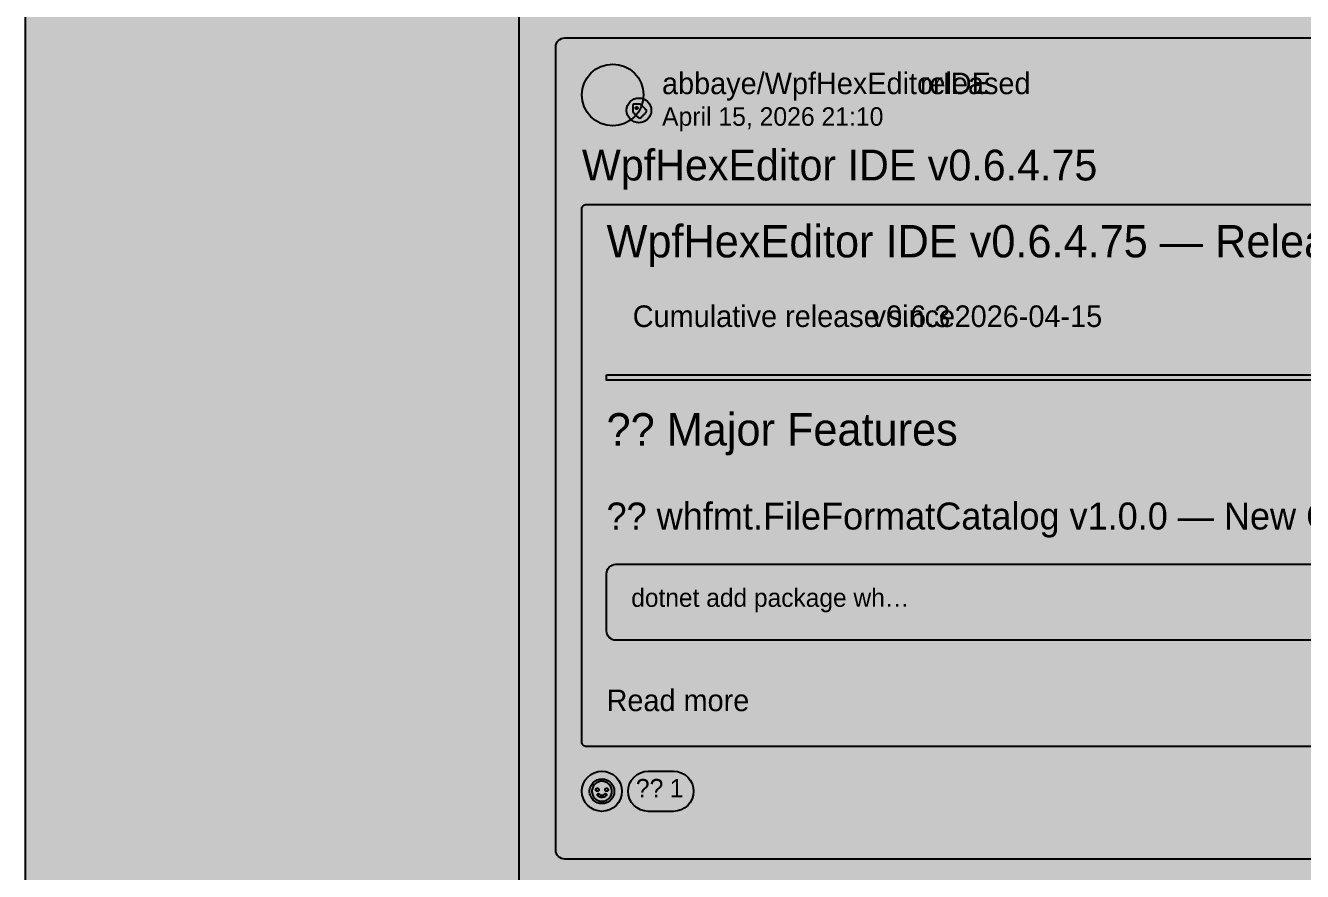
# Model space of a CAD drawing. Extents: x 0 to 2255, y 1 to 8699.
# Drawn here: x 0 to 829, y 2359 to 2908 of the extents above; entities that cross this region are included whole.
import ezdxf

# ---------------------------------------------------------------- set-up
doc = ezdxf.new("R2010")
doc.units = 0

msp = doc.modelspace()

# ---------------------------------------------------------------- hatches: boundary and pattern name
at = {"true_color": 0x0d1117}
for points in [[(0, 8699), (1280, 8699), (1280, 0.77), (0, 0.77)], [(0, 8635), (1280, 8635), (1280, 0.77), (0, 0.77)], [(0, 8635), (320, 8635), (320, 0.77), (0, 0.77)], [(350, 2900.08), (998.03, 2900.08), (998.03, 2900.08), (999.2, 2899.97), (1000.33, 2899.63), (1001.37, 2899.07), (1002.28, 2898.33), (1003.02, 2897.42), (1003.58, 2896.38), (1003.92, 2895.25), (1004.03, 2894.08), (1004.03, 2373.35), (1004.03, 2373.35), (1003.92, 2372.18), (1003.58, 2371.05), (1003.02, 2370.02), (1002.28, 2369.11), (1001.37, 2368.36), (1000.33, 2367.81), (999.2, 2367.47), (998.03, 2367.35), (350, 2367.35), (350, 2367.35), (348.83, 2367.47), (347.7, 2367.81), (346.67, 2368.36), (345.76, 2369.11), (345.01, 2370.02), (344.46, 2371.05), (344.12, 2372.18), (344, 2373.35), (344, 2894.08), (344, 2894.08), (344.12, 2895.25), (344.46, 2896.38), (345.01, 2897.42), (345.76, 2898.33), (346.67, 2899.07), (347.7, 2899.63), (348.83, 2899.97), (350, 2900.08)], [(398, 2861.08), (398, 2861.08), (398, 2861.08), (399.56, 2860.93), (401.06, 2860.47), (402.44, 2859.74), (403.66, 2858.74), (404.65, 2857.53), (405.39, 2856.14), (405.85, 2854.64), (406, 2853.08), (406, 2853.08), (406, 2853.08), (405.85, 2851.52), (405.39, 2850.02), (404.65, 2848.64), (403.66, 2847.43), (402.44, 2846.43), (401.06, 2845.69), (399.56, 2845.24), (398, 2845.08), (398, 2845.08), (398, 2845.08), (396.44, 2845.24), (394.94, 2845.69), (393.56, 2846.43), (392.34, 2847.43), (391.35, 2848.64), (390.61, 2850.02), (390.15, 2851.52), (390, 2853.08), (390, 2853.08), (390, 2853.08), (390.15, 2854.64), (390.61, 2856.14), (391.35, 2857.53), (392.34, 2858.74), (393.56, 2859.74), (394.94, 2860.47), (396.44, 2860.93), (398, 2861.08)]]:
    msp.add_hatch(color=256, dxfattribs=at).paths.add_polyline_path(points, flags=0)
at = {"true_color": 0x010409}
msp.add_hatch(color=256, dxfattribs=at).paths.add_polyline_path([(0, 8635), (1280, 8635), (1280, 0.77), (0, 0.77)], flags=0)
at = {"true_color": 0xffffff}
msp.add_hatch(color=256, dxfattribs=at).paths.add_polyline_path([(381, 2883.08), (381, 2883.08), (381, 2883.08), (384.9, 2882.7), (388.65, 2881.56), (392.11, 2879.71), (395.14, 2877.23), (397.63, 2874.19), (399.48, 2870.74), (400.62, 2866.99), (401, 2863.08), (401, 2863.08), (401, 2863.08), (400.62, 2859.18), (399.48, 2855.43), (397.63, 2851.97), (395.14, 2848.94), (392.11, 2846.45), (388.65, 2844.61), (384.9, 2843.47), (381, 2843.08), (381, 2843.08), (381, 2843.08), (377.1, 2843.47), (373.35, 2844.61), (369.89, 2846.45), (366.86, 2848.94), (364.37, 2851.97), (362.52, 2855.43), (361.38, 2859.18), (361, 2863.08), (361, 2863.08), (361, 2863.08), (361.38, 2866.99), (362.52, 2870.74), (364.37, 2874.19), (366.86, 2877.23), (369.89, 2879.71), (373.35, 2881.56), (377.1, 2882.7), (381, 2883.08)], flags=0)
at = {"true_color": 0x3fb950}
h = msp.add_hatch(color=256, dxfattribs=at)
h.paths.add_polyline_path([(398, 2845.08), (397.22, 2845.12), (396.44, 2845.24), (395.68, 2845.43), (394.94, 2845.69), (394.23, 2846.03), (393.56, 2846.43), (392.92, 2846.9), (392.34, 2847.43), (391.82, 2848.01), (391.35, 2848.64), (390.94, 2849.31), (390.61, 2850.02), (390.34, 2850.76), (390.15, 2851.52), (390.04, 2852.3), (390, 2853.08), (390.04, 2853.87), (390.15, 2854.64), (390.34, 2855.41), (390.61, 2856.15), (390.94, 2856.86), (391.35, 2857.53), (391.82, 2858.16), (392.34, 2858.74), (392.92, 2859.27), (393.56, 2859.74), (394.23, 2860.14), (394.94, 2860.48), (395.68, 2860.74), (396.44, 2860.93), (397.22, 2861.05), (398, 2861.08), (398.78, 2861.05), (399.56, 2860.93), (400.32, 2860.74), (401.06, 2860.48), (401.77, 2860.14), (402.44, 2859.74), (403.08, 2859.27), (403.66, 2858.74), (404.18, 2858.16), (404.65, 2857.53), (405.06, 2856.86), (405.39, 2856.15), (405.66, 2855.41), (405.85, 2854.64), (405.96, 2853.87), (406, 2853.08), (405.96, 2852.3), (405.85, 2851.52), (405.66, 2850.76), (405.39, 2850.02), (405.06, 2849.31), (404.65, 2848.64), (404.18, 2848.01), (403.66, 2847.43), (403.08, 2846.9), (402.44, 2846.43), (401.77, 2846.03), (401.06, 2845.69), (400.32, 2845.43), (399.56, 2845.24), (398.78, 2845.12), (398, 2845.08)], flags=0)
h.paths.add_polyline_path([(394, 2856.08), (394, 2855.64), (394, 2855.2), (394, 2854.76), (394, 2854.32), (394, 2853.88), (394, 2853.44), (394, 2853), (394.01, 2852.56), (394.11, 2852.13), (394.34, 2851.75), (394.65, 2851.44), (394.96, 2851.13), (395.27, 2850.81), (395.58, 2850.5), (395.89, 2850.19), (396.2, 2849.88), (396.52, 2849.57), (396.83, 2849.26), (397.14, 2848.94), (397.45, 2848.63), (397.77, 2848.33), (398.16, 2848.13), (398.6, 2848.08), (399.02, 2848.2), (399.37, 2848.46), (399.69, 2848.77), (400, 2849.08), (400.31, 2849.39), (400.62, 2849.7), (400.93, 2850.02), (401.24, 2850.33), (401.56, 2850.64), (401.87, 2850.95), (402.18, 2851.26), (402.49, 2851.57), (402.79, 2851.9), (402.97, 2852.3), (402.99, 2852.74), (402.86, 2853.15), (402.59, 2853.5), (402.28, 2853.81), (401.96, 2854.12), (401.65, 2854.43), (401.34, 2854.74), (401.03, 2855.05), (400.72, 2855.37), (400.41, 2855.68), (400.09, 2855.99), (399.78, 2856.3), (399.47, 2856.61), (399.12, 2856.88), (398.72, 2857.04), (398.28, 2857.08), (397.84, 2857.08), (397.4, 2857.08), (396.96, 2857.08), (396.51, 2857.08), (396.07, 2857.08), (395.63, 2857.08), (395.19, 2857.08), (394.75, 2857.05), (394.36, 2856.86), (394.1, 2856.51), (394, 2856.08)], flags=0)
msp.add_hatch(color=256, dxfattribs=at).paths.add_polyline_path([(397.22, 2854.58), (397.22, 2854.51), (397.21, 2854.44), (397.19, 2854.37), (397.17, 2854.31), (397.14, 2854.24), (397.1, 2854.18), (397.06, 2854.13), (397.01, 2854.07), (396.96, 2854.03), (396.9, 2853.98), (396.84, 2853.95), (396.78, 2853.92), (396.71, 2853.89), (396.64, 2853.88), (396.57, 2853.87), (396.5, 2853.86), (396.43, 2853.87), (396.36, 2853.88), (396.29, 2853.89), (396.22, 2853.92), (396.16, 2853.95), (396.1, 2853.98), (396.04, 2854.03), (395.99, 2854.07), (395.94, 2854.13), (395.9, 2854.18), (395.86, 2854.24), (395.83, 2854.31), (395.81, 2854.37), (395.79, 2854.44), (395.78, 2854.51), (395.78, 2854.58), (395.78, 2854.65), (395.79, 2854.72), (395.81, 2854.79), (395.83, 2854.86), (395.86, 2854.92), (395.9, 2854.98), (395.94, 2855.04), (395.99, 2855.09), (396.04, 2855.14), (396.1, 2855.18), (396.16, 2855.22), (396.22, 2855.25), (396.29, 2855.27), (396.36, 2855.29), (396.43, 2855.3), (396.5, 2855.3), (396.57, 2855.3), (396.64, 2855.29), (396.71, 2855.27), (396.78, 2855.25), (396.84, 2855.22), (396.9, 2855.18), (396.96, 2855.14), (397.01, 2855.09), (397.06, 2855.04), (397.1, 2854.98), (397.14, 2854.92), (397.17, 2854.86), (397.19, 2854.79), (397.21, 2854.72), (397.22, 2854.65), (397.22, 2854.58)], flags=0)
at = {"true_color": 0x151b23}
for points in [[(364, 2792.08), (984.03, 2792.08), (984.03, 2792.08), (984.62, 2792.03), (985.18, 2791.86), (985.7, 2791.58), (986.15, 2791.2), (986.53, 2790.75), (986.8, 2790.23), (986.98, 2789.67), (987.03, 2789.08), (987.03, 2443.35), (987.03, 2443.35), (986.98, 2442.76), (986.8, 2442.2), (986.53, 2441.68), (986.15, 2441.23), (985.7, 2440.86), (985.18, 2440.58), (984.62, 2440.41), (984.03, 2440.35), (364, 2440.35), (364, 2440.35), (363.41, 2440.41), (362.85, 2440.58), (362.33, 2440.86), (361.88, 2441.23), (361.51, 2441.68), (361.23, 2442.2), (361.06, 2442.76), (361, 2443.35), (361, 2789.08), (361, 2789.08), (361.06, 2789.67), (361.23, 2790.23), (361.51, 2790.75), (361.88, 2791.2), (362.33, 2791.58), (362.85, 2791.86), (363.41, 2792.03), (364, 2792.08)], [(383, 2558.6), (965.03, 2558.6), (965.03, 2558.6), (966.2, 2558.48), (967.33, 2558.14), (968.37, 2557.59), (969.28, 2556.84), (970.02, 2555.93), (970.58, 2554.9), (970.92, 2553.77), (971.03, 2552.6), (971.03, 2515.35), (971.03, 2515.35), (970.92, 2514.18), (970.58, 2513.05), (970.02, 2512.02), (969.28, 2511.11), (968.37, 2510.36), (967.33, 2509.81), (966.2, 2509.47), (965.03, 2509.35), (383, 2509.35), (383, 2509.35), (381.83, 2509.47), (380.7, 2509.81), (379.67, 2510.36), (378.76, 2511.11), (378.01, 2512.02), (377.46, 2513.05), (377.12, 2514.18), (377, 2515.35), (377, 2552.6), (377, 2552.6), (377.12, 2553.77), (377.46, 2554.9), (378.01, 2555.93), (378.76, 2556.84), (379.67, 2557.59), (380.7, 2558.14), (381.83, 2558.48), (383, 2558.6)], [(374, 2424.35), (374, 2424.35), (374, 2424.35), (376.54, 2424.1), (378.97, 2423.36), (381.22, 2422.16), (383.19, 2420.54), (384.81, 2418.57), (386.01, 2416.32), (386.75, 2413.89), (387, 2411.35), (387, 2411.35), (387, 2411.35), (386.75, 2408.81), (386.01, 2406.38), (384.81, 2404.13), (383.19, 2402.16), (381.22, 2400.54), (378.97, 2399.34), (376.54, 2398.6), (374, 2398.35), (374, 2398.35), (374, 2398.35), (371.46, 2398.6), (369.03, 2399.34), (366.78, 2400.54), (364.81, 2402.16), (363.19, 2404.13), (361.99, 2406.38), (361.25, 2408.81), (361, 2411.35), (361, 2411.35), (361, 2411.35), (361.25, 2413.89), (361.99, 2416.32), (363.19, 2418.57), (364.81, 2420.54), (366.78, 2422.16), (369.03, 2423.36), (371.46, 2424.1), (374, 2424.35)]]:
    msp.add_hatch(color=256, dxfattribs=at).paths.add_polyline_path(points, flags=0)
at = {"true_color": 0x3d444d}
msp.add_hatch(color=256, dxfattribs=at).paths.add_polyline_path([(377, 2681.53), (971.03, 2681.53), (971.03, 2678.03), (377, 2678.03)], flags=0)
at = {"true_color": 0x9198a1}
h = msp.add_hatch(color=256, dxfattribs=at)
h.paths.add_polyline_path([(374, 2419.35), (374.78, 2419.31), (375.56, 2419.2), (376.32, 2419.01), (377.06, 2418.74), (377.77, 2418.41), (378.44, 2418), (379.08, 2417.53), (379.66, 2417.01), (380.18, 2416.43), (380.65, 2415.79), (381.06, 2415.12), (381.39, 2414.41), (381.66, 2413.67), (381.85, 2412.91), (381.96, 2412.13), (382, 2411.35), (381.96, 2410.57), (381.85, 2409.79), (381.66, 2409.03), (381.39, 2408.29), (381.06, 2407.58), (380.65, 2406.91), (380.18, 2406.27), (379.66, 2405.69), (379.08, 2405.17), (378.44, 2404.7), (377.77, 2404.29), (377.06, 2403.96), (376.32, 2403.69), (375.56, 2403.5), (374.78, 2403.39), (374, 2403.35), (373.22, 2403.39), (372.44, 2403.5), (371.68, 2403.69), (370.94, 2403.96), (370.23, 2404.29), (369.56, 2404.7), (368.92, 2405.17), (368.34, 2405.69), (367.82, 2406.27), (367.35, 2406.91), (366.94, 2407.58), (366.61, 2408.29), (366.34, 2409.03), (366.15, 2409.79), (366.04, 2410.57), (366, 2411.35), (366.04, 2412.13), (366.15, 2412.91), (366.34, 2413.67), (366.61, 2414.41), (366.94, 2415.12), (367.35, 2415.79), (367.82, 2416.43), (368.34, 2417.01), (368.92, 2417.53), (369.56, 2418), (370.23, 2418.41), (370.94, 2418.74), (371.68, 2419.01), (372.44, 2419.2), (373.22, 2419.31), (374, 2419.35)], flags=0)
h.paths.add_polyline_path([(367.5, 2411.35), (367.53, 2410.71), (367.62, 2410.08), (367.78, 2409.46), (367.99, 2408.86), (368.27, 2408.29), (368.59, 2407.74), (368.98, 2407.23), (369.4, 2406.75), (369.88, 2406.33), (370.39, 2405.94), (370.94, 2405.62), (371.51, 2405.34), (372.11, 2405.13), (372.73, 2404.97), (373.36, 2404.88), (374, 2404.85), (374.64, 2404.88), (375.27, 2404.97), (375.89, 2405.13), (376.49, 2405.34), (377.06, 2405.62), (377.61, 2405.94), (378.12, 2406.33), (378.6, 2406.75), (379.02, 2407.23), (379.41, 2407.74), (379.73, 2408.29), (380.01, 2408.86), (380.22, 2409.46), (380.38, 2410.08), (380.47, 2410.71), (380.5, 2411.35), (380.47, 2411.99), (380.38, 2412.62), (380.22, 2413.24), (380.01, 2413.84), (379.73, 2414.41), (379.41, 2414.96), (379.02, 2415.47), (378.6, 2415.95), (378.12, 2416.37), (377.61, 2416.76), (377.06, 2417.08), (376.49, 2417.36), (375.89, 2417.57), (375.27, 2417.73), (374.64, 2417.82), (374, 2417.85), (373.36, 2417.82), (372.73, 2417.73), (372.11, 2417.57), (371.51, 2417.36), (370.94, 2417.08), (370.39, 2416.76), (369.88, 2416.37), (369.4, 2415.95), (368.98, 2415.47), (368.59, 2414.96), (368.27, 2414.41), (367.99, 2413.84), (367.78, 2413.24), (367.62, 2412.62), (367.53, 2411.99), (367.5, 2411.35)], flags=0)
h.paths.add_polyline_path([(371.32, 2409.71), (371.55, 2409.82), (371.81, 2409.85), (372.05, 2409.79), (372.27, 2409.64), (372.44, 2409.45), (372.63, 2409.28), (372.84, 2409.14), (373.08, 2409.03), (373.32, 2408.94), (373.57, 2408.89), (373.82, 2408.86), (374.08, 2408.85), (374.34, 2408.87), (374.59, 2408.92), (374.84, 2408.99), (375.07, 2409.1), (375.29, 2409.23), (375.49, 2409.39), (375.67, 2409.57), (375.86, 2409.74), (376.1, 2409.84), (376.35, 2409.85), (376.6, 2409.77), (376.8, 2409.62), (376.94, 2409.4), (377, 2409.15), (376.97, 2408.9), (376.86, 2408.67), (376.73, 2408.51), (376.56, 2408.32), (376.36, 2408.15), (376.16, 2408), (375.94, 2407.86), (375.71, 2407.74), (375.48, 2407.63), (375.24, 2407.54), (374.99, 2407.47), (374.74, 2407.41), (374.49, 2407.38), (374.23, 2407.35), (373.97, 2407.35), (373.72, 2407.36), (373.46, 2407.38), (373.21, 2407.43), (372.96, 2407.49), (372.71, 2407.56), (372.47, 2407.65), (372.24, 2407.76), (372.01, 2407.89), (371.8, 2408.03), (371.6, 2408.19), (371.41, 2408.36), (371.23, 2408.55), (371.22, 2408.73), (371.43, 2408.88), (371.64, 2409.03), (371.65, 2409.03), (371.43, 2408.88), (371.22, 2408.73), (371.06, 2408.8), (371, 2409.05), (371.03, 2409.3), (371.14, 2409.53), (371.32, 2409.71)], flags=0)
h.paths.add_polyline_path([(378, 2412.35), (378, 2412.25), (377.98, 2412.15), (377.96, 2412.06), (377.92, 2411.97), (377.88, 2411.88), (377.83, 2411.79), (377.77, 2411.72), (377.71, 2411.64), (377.63, 2411.58), (377.56, 2411.52), (377.47, 2411.47), (377.38, 2411.43), (377.29, 2411.39), (377.2, 2411.37), (377.1, 2411.35), (377, 2411.35), (376.9, 2411.35), (376.8, 2411.37), (376.71, 2411.39), (376.62, 2411.43), (376.53, 2411.47), (376.44, 2411.52), (376.37, 2411.58), (376.29, 2411.64), (376.23, 2411.72), (376.17, 2411.79), (376.12, 2411.88), (376.08, 2411.97), (376.04, 2412.06), (376.02, 2412.15), (376, 2412.25), (376, 2412.35), (376, 2412.45), (376.02, 2412.55), (376.04, 2412.64), (376.08, 2412.73), (376.12, 2412.82), (376.17, 2412.91), (376.23, 2412.98), (376.29, 2413.06), (376.37, 2413.12), (376.44, 2413.18), (376.53, 2413.23), (376.62, 2413.27), (376.71, 2413.31), (376.8, 2413.33), (376.9, 2413.35), (377, 2413.35), (377.1, 2413.35), (377.2, 2413.33), (377.29, 2413.31), (377.38, 2413.27), (377.47, 2413.23), (377.56, 2413.18), (377.63, 2413.12), (377.71, 2413.06), (377.77, 2412.98), (377.83, 2412.91), (377.88, 2412.82), (377.92, 2412.73), (377.96, 2412.64), (377.98, 2412.55), (378, 2412.45), (378, 2412.35)], flags=0)
h.paths.add_polyline_path([(371, 2411.35), (370.9, 2411.35), (370.8, 2411.37), (370.71, 2411.39), (370.62, 2411.43), (370.53, 2411.47), (370.44, 2411.52), (370.37, 2411.58), (370.29, 2411.64), (370.23, 2411.72), (370.17, 2411.79), (370.12, 2411.88), (370.08, 2411.97), (370.04, 2412.06), (370.02, 2412.15), (370, 2412.25), (370, 2412.35), (370, 2412.45), (370.02, 2412.55), (370.04, 2412.64), (370.08, 2412.73), (370.12, 2412.82), (370.17, 2412.91), (370.23, 2412.98), (370.29, 2413.06), (370.37, 2413.12), (370.44, 2413.18), (370.53, 2413.23), (370.62, 2413.27), (370.71, 2413.31), (370.8, 2413.33), (370.9, 2413.35), (371, 2413.35), (371.1, 2413.35), (371.2, 2413.33), (371.29, 2413.31), (371.38, 2413.27), (371.47, 2413.23), (371.56, 2413.18), (371.63, 2413.12), (371.71, 2413.06), (371.77, 2412.98), (371.83, 2412.91), (371.88, 2412.82), (371.92, 2412.73), (371.96, 2412.64), (371.98, 2412.55), (372, 2412.45), (372, 2412.35), (372, 2412.25), (371.98, 2412.15), (371.96, 2412.06), (371.92, 2411.97), (371.88, 2411.88), (371.83, 2411.79), (371.77, 2411.72), (371.71, 2411.64), (371.63, 2411.58), (371.56, 2411.52), (371.47, 2411.47), (371.38, 2411.43), (371.29, 2411.39), (371.2, 2411.37), (371.1, 2411.35), (371, 2411.35)], flags=0)
h.paths.add_polyline_path([(376.25, 2409.1), (376.27, 2409.09), (376.29, 2409.07), (376.31, 2409.06), (376.32, 2409.05), (376.34, 2409.04), (376.36, 2409.02), (376.38, 2409.01), (376.4, 2409), (376.42, 2408.98), (376.44, 2408.97), (376.45, 2408.96), (376.47, 2408.94), (376.49, 2408.93), (376.51, 2408.92), (376.53, 2408.91), (376.55, 2408.89), (376.56, 2408.88), (376.58, 2408.87), (376.6, 2408.85), (376.62, 2408.84), (376.64, 2408.83), (376.66, 2408.81), (376.68, 2408.8), (376.69, 2408.79), (376.71, 2408.78), (376.73, 2408.76), (376.75, 2408.75), (376.77, 2408.74), (376.79, 2408.72), (376.8, 2408.71), (376.82, 2408.7), (376.84, 2408.68), (376.82, 2408.7), (376.8, 2408.71), (376.79, 2408.72), (376.77, 2408.74), (376.75, 2408.75), (376.73, 2408.76), (376.71, 2408.78), (376.69, 2408.79), (376.68, 2408.8), (376.66, 2408.81), (376.64, 2408.83), (376.62, 2408.84), (376.6, 2408.85), (376.58, 2408.87), (376.56, 2408.88), (376.55, 2408.89), (376.53, 2408.91), (376.51, 2408.92), (376.49, 2408.93), (376.47, 2408.94), (376.45, 2408.96), (376.44, 2408.97), (376.42, 2408.98), (376.4, 2409), (376.38, 2409.01), (376.36, 2409.02), (376.34, 2409.04), (376.32, 2409.05), (376.31, 2409.06), (376.29, 2409.07), (376.27, 2409.09), (376.25, 2409.1)], flags=0)

# ---------------------------------------------------------------- linework, layer by layer
at = {"true_color": 0x0d1117}
for points in [[(0, 8699), (1280, 8699), (1280, 0.77), (0, 0.77)], [(0, 8635), (1280, 8635), (1280, 0.77), (0, 0.77)], [(0, 8635), (320, 8635), (320, 0.77), (0, 0.77)], [(398, 2861.08), (398, 2861.08), (398, 2861.08), (399.56, 2860.93), (401.06, 2860.47), (402.44, 2859.74), (403.66, 2858.74), (404.65, 2857.53), (405.39, 2856.14), (405.85, 2854.64), (406, 2853.08), (406, 2853.08), (406, 2853.08), (405.85, 2851.52), (405.39, 2850.02), (404.65, 2848.64), (403.66, 2847.43), (402.44, 2846.43), (401.06, 2845.69), (399.56, 2845.24), (398, 2845.08), (398, 2845.08), (398, 2845.08), (396.44, 2845.24), (394.94, 2845.69), (393.56, 2846.43), (392.34, 2847.43), (391.35, 2848.64), (390.61, 2850.02), (390.15, 2851.52), (390, 2853.08), (390, 2853.08), (390, 2853.08), (390.15, 2854.64), (390.61, 2856.14), (391.35, 2857.53), (392.34, 2858.74), (393.56, 2859.74), (394.94, 2860.47), (396.44, 2860.93), (398, 2861.08)]]:
    msp.add_lwpolyline(points, close=True, dxfattribs=at)
at = {"true_color": 0x010409}
for points in [[(0, 8635), (1280, 8635), (1280, 0.77), (0, 0.77)], [(381, 2883.08), (381, 2883.08), (381, 2883.08), (384.9, 2882.7), (388.65, 2881.56), (392.11, 2879.71), (395.14, 2877.23), (397.63, 2874.19), (399.48, 2870.74), (400.62, 2866.99), (401, 2863.08), (401, 2863.08), (401, 2863.08), (400.62, 2859.18), (399.48, 2855.43), (397.63, 2851.97), (395.14, 2848.94), (392.11, 2846.45), (388.65, 2844.61), (384.9, 2843.47), (381, 2843.08), (381, 2843.08), (381, 2843.08), (377.1, 2843.47), (373.35, 2844.61), (369.89, 2846.45), (366.86, 2848.94), (364.37, 2851.97), (362.52, 2855.43), (361.38, 2859.18), (361, 2863.08), (361, 2863.08), (361, 2863.08), (361.38, 2866.99), (362.52, 2870.74), (364.37, 2874.19), (366.86, 2877.23), (369.89, 2879.71), (373.35, 2881.56), (377.1, 2882.7), (381, 2883.08)]]:
    msp.add_lwpolyline(points, close=True, dxfattribs=at)
at = {"true_color": 0x3d444d}
msp.add_lwpolyline([(998.03, 2367.35), (350, 2367.35), (350, 2367.35), (348.83, 2367.47), (347.7, 2367.81), (346.67, 2368.36), (345.76, 2369.11), (345.01, 2370.02), (344.46, 2371.05), (344.12, 2372.18), (344, 2373.35), (344, 2894.08), (344, 2894.08), (344.12, 2895.25), (344.46, 2896.38), (345.01, 2897.42), (345.76, 2898.33), (346.67, 2899.07), (347.7, 2899.63), (348.83, 2899.97), (350, 2900.08), (350, 2900.08), (998.03, 2900.08)], dxfattribs=at)
at = {"true_color": 0x3fb950}
for points in [[(398, 2845.08), (397.22, 2845.12), (396.44, 2845.24), (395.68, 2845.43), (394.94, 2845.69), (394.23, 2846.03), (393.56, 2846.43), (392.92, 2846.9), (392.34, 2847.43), (391.82, 2848.01), (391.35, 2848.64), (390.94, 2849.31), (390.61, 2850.02), (390.34, 2850.76), (390.15, 2851.52), (390.04, 2852.3), (390, 2853.08), (390.04, 2853.87), (390.15, 2854.64), (390.34, 2855.41), (390.61, 2856.15), (390.94, 2856.86), (391.35, 2857.53), (391.82, 2858.16), (392.34, 2858.74), (392.92, 2859.27), (393.56, 2859.74), (394.23, 2860.14), (394.94, 2860.48), (395.68, 2860.74), (396.44, 2860.93), (397.22, 2861.05), (398, 2861.08), (398.78, 2861.05), (399.56, 2860.93), (400.32, 2860.74), (401.06, 2860.48), (401.77, 2860.14), (402.44, 2859.74), (403.08, 2859.27), (403.66, 2858.74), (404.18, 2858.16), (404.65, 2857.53), (405.06, 2856.86), (405.39, 2856.15), (405.66, 2855.41), (405.85, 2854.64), (405.96, 2853.87), (406, 2853.08), (405.96, 2852.3), (405.85, 2851.52), (405.66, 2850.76), (405.39, 2850.02), (405.06, 2849.31), (404.65, 2848.64), (404.18, 2848.01), (403.66, 2847.43), (403.08, 2846.9), (402.44, 2846.43), (401.77, 2846.03), (401.06, 2845.69), (400.32, 2845.43), (399.56, 2845.24), (398.78, 2845.12), (398, 2845.08)], [(394, 2856.08), (394, 2855.64), (394, 2855.2), (394, 2854.76), (394, 2854.32), (394, 2853.88), (394, 2853.44), (394, 2853), (394.01, 2852.56), (394.11, 2852.13), (394.34, 2851.75), (394.65, 2851.44), (394.96, 2851.13), (395.27, 2850.81), (395.58, 2850.5), (395.89, 2850.19), (396.2, 2849.88), (396.52, 2849.57), (396.83, 2849.26), (397.14, 2848.94), (397.45, 2848.63), (397.77, 2848.33), (398.16, 2848.13), (398.6, 2848.08), (399.02, 2848.2), (399.37, 2848.46), (399.69, 2848.77), (400, 2849.08), (400.31, 2849.39), (400.62, 2849.7), (400.93, 2850.02), (401.24, 2850.33), (401.56, 2850.64), (401.87, 2850.95), (402.18, 2851.26), (402.49, 2851.57), (402.79, 2851.9), (402.97, 2852.3), (402.99, 2852.74), (402.86, 2853.15), (402.59, 2853.5), (402.28, 2853.81), (401.96, 2854.12), (401.65, 2854.43), (401.34, 2854.74), (401.03, 2855.05), (400.72, 2855.37), (400.41, 2855.68), (400.09, 2855.99), (399.78, 2856.3), (399.47, 2856.61), (399.12, 2856.88), (398.72, 2857.04), (398.28, 2857.08), (397.84, 2857.08), (397.4, 2857.08), (396.96, 2857.08), (396.51, 2857.08), (396.07, 2857.08), (395.63, 2857.08), (395.19, 2857.08), (394.75, 2857.05), (394.36, 2856.86), (394.1, 2856.51), (394, 2856.08)], [(397.22, 2854.58), (397.22, 2854.51), (397.21, 2854.44), (397.19, 2854.37), (397.17, 2854.31), (397.14, 2854.24), (397.1, 2854.18), (397.06, 2854.13), (397.01, 2854.07), (396.96, 2854.03), (396.9, 2853.98), (396.84, 2853.95), (396.78, 2853.92), (396.71, 2853.89), (396.64, 2853.88), (396.57, 2853.87), (396.5, 2853.86), (396.43, 2853.87), (396.36, 2853.88), (396.29, 2853.89), (396.22, 2853.92), (396.16, 2853.95), (396.1, 2853.98), (396.04, 2854.03), (395.99, 2854.07), (395.94, 2854.13), (395.9, 2854.18), (395.86, 2854.24), (395.83, 2854.31), (395.81, 2854.37), (395.79, 2854.44), (395.78, 2854.51), (395.78, 2854.58), (395.78, 2854.65), (395.79, 2854.72), (395.81, 2854.79), (395.83, 2854.86), (395.86, 2854.92), (395.9, 2854.98), (395.94, 2855.04), (395.99, 2855.09), (396.04, 2855.14), (396.1, 2855.18), (396.16, 2855.22), (396.22, 2855.25), (396.29, 2855.27), (396.36, 2855.29), (396.43, 2855.3), (396.5, 2855.3), (396.57, 2855.3), (396.64, 2855.29), (396.71, 2855.27), (396.78, 2855.25), (396.84, 2855.22), (396.9, 2855.18), (396.96, 2855.14), (397.01, 2855.09), (397.06, 2855.04), (397.1, 2854.98), (397.14, 2854.92), (397.17, 2854.86), (397.19, 2854.79), (397.21, 2854.72), (397.22, 2854.65), (397.22, 2854.58)]]:
    msp.add_lwpolyline(points, close=True, dxfattribs=at)
at = {"true_color": 0x151b23}
for points in [[(984.03, 2440.35), (364, 2440.35), (364, 2440.35), (363.41, 2440.41), (362.85, 2440.58), (362.33, 2440.86), (361.88, 2441.23), (361.51, 2441.68), (361.23, 2442.2), (361.06, 2442.76), (361, 2443.35), (361, 2789.08), (361, 2789.08), (361.06, 2789.67), (361.23, 2790.23), (361.51, 2790.75), (361.88, 2791.2), (362.33, 2791.58), (362.85, 2791.86), (363.41, 2792.03), (364, 2792.08), (364, 2792.08), (984.03, 2792.08)], [(965.03, 2509.35), (383, 2509.35), (383, 2509.35), (381.83, 2509.47), (380.7, 2509.81), (379.67, 2510.36), (378.76, 2511.11), (378.01, 2512.02), (377.46, 2513.05), (377.12, 2514.18), (377, 2515.35), (377, 2552.6), (377, 2552.6), (377.12, 2553.77), (377.46, 2554.9), (378.01, 2555.93), (378.76, 2556.84), (379.67, 2557.59), (380.7, 2558.14), (381.83, 2558.48), (383, 2558.6), (383, 2558.6), (965.03, 2558.6)]]:
    msp.add_lwpolyline(points, dxfattribs=at)
at = {"true_color": 0x3d444d}
for points in [[(377, 2681.53), (971.03, 2681.53), (971.03, 2678.03), (377, 2678.03)], [(374, 2424.35), (374, 2424.35), (374, 2424.35), (376.54, 2424.1), (378.97, 2423.36), (381.22, 2422.16), (383.19, 2420.54), (384.81, 2418.57), (386.01, 2416.32), (386.75, 2413.89), (387, 2411.35), (387, 2411.35), (387, 2411.35), (386.75, 2408.81), (386.01, 2406.38), (384.81, 2404.13), (383.19, 2402.16), (381.22, 2400.54), (378.97, 2399.34), (376.54, 2398.6), (374, 2398.35), (374, 2398.35), (374, 2398.35), (371.46, 2398.6), (369.03, 2399.34), (366.78, 2400.54), (364.81, 2402.16), (363.19, 2404.13), (361.99, 2406.38), (361.25, 2408.81), (361, 2411.35), (361, 2411.35), (361, 2411.35), (361.25, 2413.89), (361.99, 2416.32), (363.19, 2418.57), (364.81, 2420.54), (366.78, 2422.16), (369.03, 2423.36), (371.46, 2424.1), (374, 2424.35)], [(404, 2424.35), (420.47, 2424.35), (420.47, 2424.35), (423, 2424.1), (425.44, 2423.36), (427.69, 2422.16), (429.66, 2420.54), (431.28, 2418.57), (432.48, 2416.32), (433.22, 2413.89), (433.47, 2411.35), (433.47, 2411.35), (433.47, 2411.35), (433.22, 2408.81), (432.48, 2406.38), (431.28, 2404.13), (429.66, 2402.16), (427.69, 2400.54), (425.44, 2399.34), (423, 2398.6), (420.47, 2398.35), (404, 2398.35), (404, 2398.35), (401.46, 2398.6), (399.03, 2399.34), (396.78, 2400.54), (394.81, 2402.16), (393.19, 2404.13), (391.99, 2406.38), (391.25, 2408.81), (391, 2411.35), (391, 2411.35), (391, 2411.35), (391.25, 2413.89), (391.99, 2416.32), (393.19, 2418.57), (394.81, 2420.54), (396.78, 2422.16), (399.03, 2423.36), (401.46, 2424.1), (404, 2424.35)]]:
    msp.add_lwpolyline(points, close=True, dxfattribs=at)
at = {"true_color": 0x9198a1}
for points in [[(374, 2419.35), (374.78, 2419.31), (375.56, 2419.2), (376.32, 2419.01), (377.06, 2418.74), (377.77, 2418.41), (378.44, 2418), (379.08, 2417.53), (379.66, 2417.01), (380.18, 2416.43), (380.65, 2415.79), (381.06, 2415.12), (381.39, 2414.41), (381.66, 2413.67), (381.85, 2412.91), (381.96, 2412.13), (382, 2411.35), (381.96, 2410.57), (381.85, 2409.79), (381.66, 2409.03), (381.39, 2408.29), (381.06, 2407.58), (380.65, 2406.91), (380.18, 2406.27), (379.66, 2405.69), (379.08, 2405.17), (378.44, 2404.7), (377.77, 2404.29), (377.06, 2403.96), (376.32, 2403.69), (375.56, 2403.5), (374.78, 2403.39), (374, 2403.35), (373.22, 2403.39), (372.44, 2403.5), (371.68, 2403.69), (370.94, 2403.96), (370.23, 2404.29), (369.56, 2404.7), (368.92, 2405.17), (368.34, 2405.69), (367.82, 2406.27), (367.35, 2406.91), (366.94, 2407.58), (366.61, 2408.29), (366.34, 2409.03), (366.15, 2409.79), (366.04, 2410.57), (366, 2411.35), (366.04, 2412.13), (366.15, 2412.91), (366.34, 2413.67), (366.61, 2414.41), (366.94, 2415.12), (367.35, 2415.79), (367.82, 2416.43), (368.34, 2417.01), (368.92, 2417.53), (369.56, 2418), (370.23, 2418.41), (370.94, 2418.74), (371.68, 2419.01), (372.44, 2419.2), (373.22, 2419.31), (374, 2419.35)], [(367.5, 2411.35), (367.53, 2410.71), (367.62, 2410.08), (367.78, 2409.46), (367.99, 2408.86), (368.27, 2408.29), (368.59, 2407.74), (368.98, 2407.23), (369.4, 2406.75), (369.88, 2406.33), (370.39, 2405.94), (370.94, 2405.62), (371.51, 2405.34), (372.11, 2405.13), (372.73, 2404.97), (373.36, 2404.88), (374, 2404.85), (374.64, 2404.88), (375.27, 2404.97), (375.89, 2405.13), (376.49, 2405.34), (377.06, 2405.62), (377.61, 2405.94), (378.12, 2406.33), (378.6, 2406.75), (379.02, 2407.23), (379.41, 2407.74), (379.73, 2408.29), (380.01, 2408.86), (380.22, 2409.46), (380.38, 2410.08), (380.47, 2410.71), (380.5, 2411.35), (380.47, 2411.99), (380.38, 2412.62), (380.22, 2413.24), (380.01, 2413.84), (379.73, 2414.41), (379.41, 2414.96), (379.02, 2415.47), (378.6, 2415.95), (378.12, 2416.37), (377.61, 2416.76), (377.06, 2417.08), (376.49, 2417.36), (375.89, 2417.57), (375.27, 2417.73), (374.64, 2417.82), (374, 2417.85), (373.36, 2417.82), (372.73, 2417.73), (372.11, 2417.57), (371.51, 2417.36), (370.94, 2417.08), (370.39, 2416.76), (369.88, 2416.37), (369.4, 2415.95), (368.98, 2415.47), (368.59, 2414.96), (368.27, 2414.41), (367.99, 2413.84), (367.78, 2413.24), (367.62, 2412.62), (367.53, 2411.99), (367.5, 2411.35)], [(371, 2411.35), (370.9, 2411.35), (370.8, 2411.37), (370.71, 2411.39), (370.62, 2411.43), (370.53, 2411.47), (370.44, 2411.52), (370.37, 2411.58), (370.29, 2411.64), (370.23, 2411.72), (370.17, 2411.79), (370.12, 2411.88), (370.08, 2411.97), (370.04, 2412.06), (370.02, 2412.15), (370, 2412.25), (370, 2412.35), (370, 2412.45), (370.02, 2412.55), (370.04, 2412.64), (370.08, 2412.73), (370.12, 2412.82), (370.17, 2412.91), (370.23, 2412.98), (370.29, 2413.06), (370.37, 2413.12), (370.44, 2413.18), (370.53, 2413.23), (370.62, 2413.27), (370.71, 2413.31), (370.8, 2413.33), (370.9, 2413.35), (371, 2413.35), (371.1, 2413.35), (371.2, 2413.33), (371.29, 2413.31), (371.38, 2413.27), (371.47, 2413.23), (371.56, 2413.18), (371.63, 2413.12), (371.71, 2413.06), (371.77, 2412.98), (371.83, 2412.91), (371.88, 2412.82), (371.92, 2412.73), (371.96, 2412.64), (371.98, 2412.55), (372, 2412.45), (372, 2412.35), (372, 2412.25), (371.98, 2412.15), (371.96, 2412.06), (371.92, 2411.97), (371.88, 2411.88), (371.83, 2411.79), (371.77, 2411.72), (371.71, 2411.64), (371.63, 2411.58), (371.56, 2411.52), (371.47, 2411.47), (371.38, 2411.43), (371.29, 2411.39), (371.2, 2411.37), (371.1, 2411.35), (371, 2411.35)], [(378, 2412.35), (378, 2412.25), (377.98, 2412.15), (377.96, 2412.06), (377.92, 2411.97), (377.88, 2411.88), (377.83, 2411.79), (377.77, 2411.72), (377.71, 2411.64), (377.63, 2411.58), (377.56, 2411.52), (377.47, 2411.47), (377.38, 2411.43), (377.29, 2411.39), (377.2, 2411.37), (377.1, 2411.35), (377, 2411.35), (376.9, 2411.35), (376.8, 2411.37), (376.71, 2411.39), (376.62, 2411.43), (376.53, 2411.47), (376.44, 2411.52), (376.37, 2411.58), (376.29, 2411.64), (376.23, 2411.72), (376.17, 2411.79), (376.12, 2411.88), (376.08, 2411.97), (376.04, 2412.06), (376.02, 2412.15), (376, 2412.25), (376, 2412.35), (376, 2412.45), (376.02, 2412.55), (376.04, 2412.64), (376.08, 2412.73), (376.12, 2412.82), (376.17, 2412.91), (376.23, 2412.98), (376.29, 2413.06), (376.37, 2413.12), (376.44, 2413.18), (376.53, 2413.23), (376.62, 2413.27), (376.71, 2413.31), (376.8, 2413.33), (376.9, 2413.35), (377, 2413.35), (377.1, 2413.35), (377.2, 2413.33), (377.29, 2413.31), (377.38, 2413.27), (377.47, 2413.23), (377.56, 2413.18), (377.63, 2413.12), (377.71, 2413.06), (377.77, 2412.98), (377.83, 2412.91), (377.88, 2412.82), (377.92, 2412.73), (377.96, 2412.64), (377.98, 2412.55), (378, 2412.45), (378, 2412.35)], [(371.32, 2409.71), (371.55, 2409.82), (371.81, 2409.85), (372.05, 2409.79), (372.27, 2409.64), (372.44, 2409.45), (372.63, 2409.28), (372.84, 2409.14), (373.08, 2409.03), (373.32, 2408.94), (373.57, 2408.89), (373.82, 2408.86), (374.08, 2408.85), (374.34, 2408.87), (374.59, 2408.92), (374.84, 2408.99), (375.07, 2409.1), (375.29, 2409.23), (375.49, 2409.39), (375.67, 2409.57), (375.86, 2409.74), (376.1, 2409.84), (376.35, 2409.85), (376.6, 2409.77), (376.8, 2409.62), (376.94, 2409.4), (377, 2409.15), (376.97, 2408.9), (376.86, 2408.67), (376.73, 2408.51), (376.56, 2408.32), (376.36, 2408.15), (376.16, 2408), (375.94, 2407.86), (375.71, 2407.74), (375.48, 2407.63), (375.24, 2407.54), (374.99, 2407.47), (374.74, 2407.41), (374.49, 2407.38), (374.23, 2407.35), (373.97, 2407.35), (373.72, 2407.36), (373.46, 2407.38), (373.21, 2407.43), (372.96, 2407.49), (372.71, 2407.56), (372.47, 2407.65), (372.24, 2407.76), (372.01, 2407.89), (371.8, 2408.03), (371.6, 2408.19), (371.41, 2408.36), (371.23, 2408.55), (371.22, 2408.73), (371.43, 2408.88), (371.64, 2409.03), (371.65, 2409.03), (371.43, 2408.88), (371.22, 2408.73), (371.06, 2408.8), (371, 2409.05), (371.03, 2409.3), (371.14, 2409.53), (371.32, 2409.71)], [(376.25, 2409.1), (376.27, 2409.09), (376.29, 2409.07), (376.31, 2409.06), (376.32, 2409.05), (376.34, 2409.04), (376.36, 2409.02), (376.38, 2409.01), (376.4, 2409), (376.42, 2408.98), (376.44, 2408.97), (376.45, 2408.96), (376.47, 2408.94), (376.49, 2408.93), (376.51, 2408.92), (376.53, 2408.91), (376.55, 2408.89), (376.56, 2408.88), (376.58, 2408.87), (376.6, 2408.85), (376.62, 2408.84), (376.64, 2408.83), (376.66, 2408.81), (376.68, 2408.8), (376.69, 2408.79), (376.71, 2408.78), (376.73, 2408.76), (376.75, 2408.75), (376.77, 2408.74), (376.79, 2408.72), (376.8, 2408.71), (376.82, 2408.7), (376.84, 2408.68), (376.82, 2408.7), (376.8, 2408.71), (376.79, 2408.72), (376.77, 2408.74), (376.75, 2408.75), (376.73, 2408.76), (376.71, 2408.78), (376.69, 2408.79), (376.68, 2408.8), (376.66, 2408.81), (376.64, 2408.83), (376.62, 2408.84), (376.6, 2408.85), (376.58, 2408.87), (376.56, 2408.88), (376.55, 2408.89), (376.53, 2408.91), (376.51, 2408.92), (376.49, 2408.93), (376.47, 2408.94), (376.45, 2408.96), (376.44, 2408.97), (376.42, 2408.98), (376.4, 2409), (376.38, 2409.01), (376.36, 2409.02), (376.34, 2409.04), (376.32, 2409.05), (376.31, 2409.06), (376.29, 2409.07), (376.27, 2409.09), (376.25, 2409.1)]]:
    msp.add_lwpolyline(points, close=True, dxfattribs=at)

# ---------------------------------------------------------------- texts
at = {"true_color": 0xf0f6fc}
for s, height, p in [('abbaye/WpfHexEditorIDE', 14, (413, 2863.58)), ('WpfHexEditor IDE v0.6.4.75', 20, (361, 2807.58)), ('WpfHexEditor IDE v0.6.4.75 — Release Notes', 21, (377, 2757.7)), ('?? Major Features', 21, (377, 2635.65)), ('?? whfmt.FileFormatCatalog v1.0.0 — New Cross-Platform NuGet Package', 17.5, (377, 2581.16)), ('dotnet add package wh…', 11.9, (393, 2531.01)), ('Read more', 14, (377, 2463.35))]:
    msp.add_text(s, height=height, dxfattribs=at).set_placement(p)
at = {"true_color": 0x9198a1}
for s, height, p in [(' released', 14, (575.08, 2863.58)), ('April 15, 2026 21:10', 12, (413, 2843.08)), ('Cumulative release since ', 14, (394, 2712.53)), ('v0.6.3', 14, (548.98, 2712.53)), (' · 2026-04-15', 14, (586.2, 2712.53)), ('??', 12, (396, 2407.35)), ('1', 12, (418, 2407.35))]:
    msp.add_text(s, height=height, dxfattribs=at).set_placement(p)

doc.saveas('drawing.dxf')
